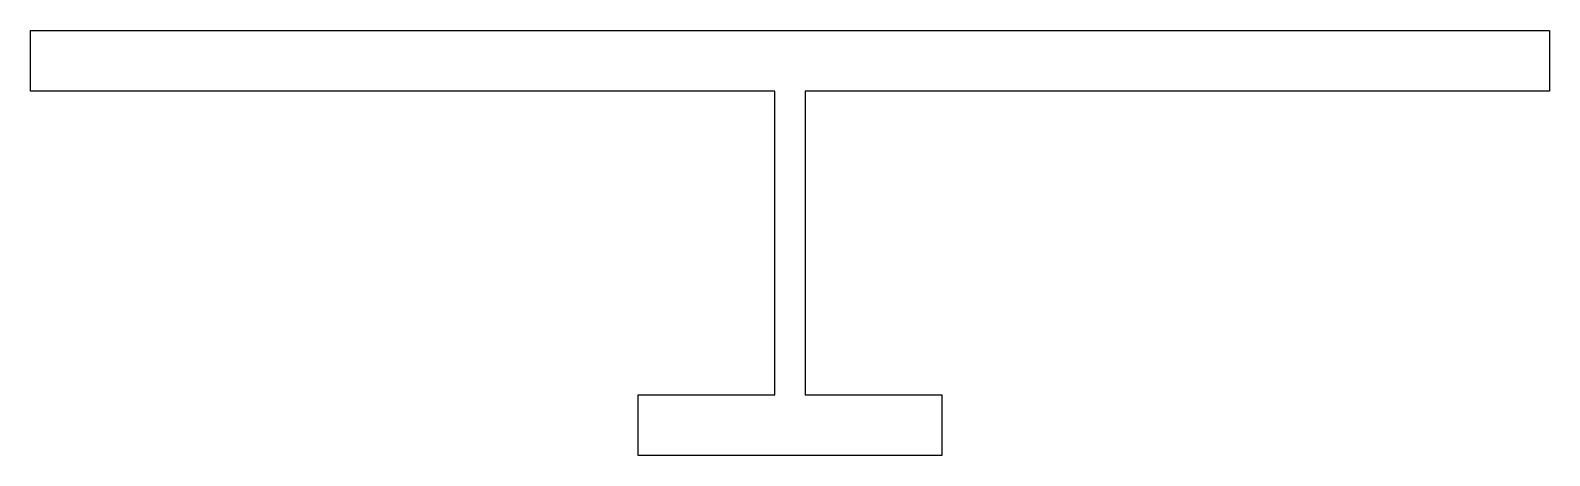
# Model space of a CAD drawing. Extents: x -200 to 300, y 0 to 140.
import ezdxf

# ---------------------------------------------------------------- set-up
doc = ezdxf.new("R2010")
doc.units = 0
doc.layers.add('TEXT25', color=7, linetype='CONTINUOUS')

msp = doc.modelspace()

# ---------------------------------------------------------------- linework, layer by layer
at = {"layer": 'TEXT25'}
for p, q in [((-200, 120), (-200, 140)), ((-200, 140), (300, 140)), ((300, 140), (300, 120)), ((45, 120), (-200, 120)), ((45, 20), (45, 120)), ((55, 120), (55, 20)), ((300, 120), (55, 120)), ((0, 0), (0, 20)), ((0, 20), (45, 20)), ((55, 20), (100, 20)), ((100, 20), (100, 0)), ((100, 0), (0, 0))]:
    msp.add_line(p, q, dxfattribs=at)

doc.saveas('drawing.dxf')
